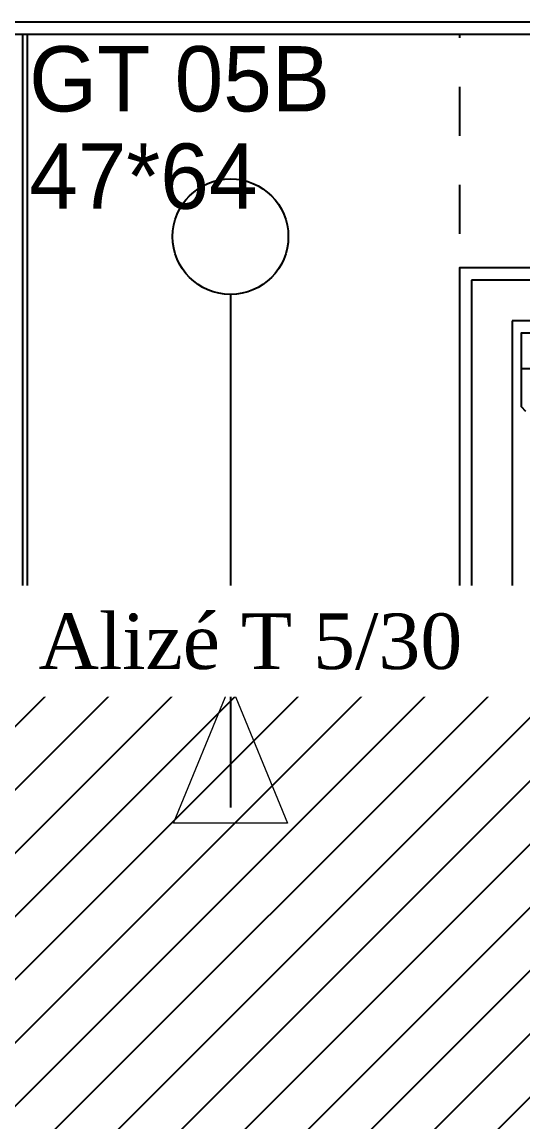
# Model space of a CAD drawing. Header units: centimetres. Extents: x -58072 to 12532, y -30603 to 6224.
# Drawn here: x 8899 to 8953.2, y 3134.8 to 3253.7 of the extents above; entities that cross this region are included whole.
import ezdxf

# ---------------------------------------------------------------- set-up
doc = ezdxf.new("R2010")
doc.units = ezdxf.units.CM
for name, pattern in [('ISO-03', [1.5, 0.6, -0.9]), ('Style de ligne -1', [0.41664, 0.20828, -0.20836]), ('VW-01', [0.41656, 0.20828, -0.20828])]:
    doc.linetypes.add(name, pattern=pattern)
for name, color, linetype in [('B Aménagement intérieur', 252, 'Continuous'), ('B Faux plafonds', 252, 'Continuous'), ('B Faux plafonds_Hatch', 9, 'Continuous'), ('B Général', 252, 'Continuous'), ('C ANNOTATIONS-prestations', 252, 'Continuous'), ('C ANNOTATIONS-textes-numérotation gaine', 252, 'ISO-03'), ('D SURFACES-shab', 252, 'Continuous'), ('F REMPLISSAGE-vert clair', 252, 'Continuous'), ('F REMPLISSAGE-vert foncé', 252, 'Continuous'), ('MTI900_Alu', 252, 'Continuous'), ('prlm-CHAUFF', 4, 'Continuous'), ('prlm-GT', 242, 'Continuous'), ('prlm-VMC', 93, 'Continuous')]:
    doc.layers.add(name, color=color, linetype=linetype)
doc.layers.get('prlm-CHAUFF').off()
doc.styles.add('Eurostile', font='Eurosti.TTF')
doc.styles.add('prlm-vmc', font='pala.ttf', dxfattribs={"height": 14})

# ---------------------------------------------------------------- blocks, each defined once
blk = doc.blocks.new('B 60.Gaine 150_70')
at = {"layer": 'C ANNOTATIONS-prestations'}
blk.add_line((75, -35), (-75, -35), dxfattribs=at)
blk = doc.blocks.new('B 60.Groupe-42-1')
at = {"layer": 'B Général', "linetype": 'VW-01', "ltscale": 25.4, "flags": 128}
blk.add_lwpolyline([(8899.11, 3252.39), (8946.3, 3252.39), (8946.3, 3188.09), (8899.11, 3188.09)], close=True, dxfattribs=at)
at = {"layer": 'C ANNOTATIONS-textes-numérotation gaine', "insert": (8899.8, 3251.08), "char_height": 7.056, "width": 46.5, "attachment_point": 1, "line_spacing_factor": 0.894578, "style": 'Eurostile'}
blk.add_mtext('GT 05B\\P47*64', dxfattribs=at)
blk = doc.blocks.new('B 70.MTI900_Alu_390')
at = {"layer": 'MTI900_Alu', "color": 1, "linetype": 'Continuous'}
for p, q in [((-4.475, 0), (-4.472, 0)), ((-4.475, -0.003), (-4.475, 0)), ((-4.472, 0), (-4.278, 0)), ((-4.475, -0.387), (-4.475, -0.003)), ((-4.475, -0.8), (-4.475, -0.387)), ((-4.308, -0.39), (-4.472, -0.39)), ((-4.425, -0.85), (-4.475, -0.8)), ((-4.475, -3.355), (-4.475, -3.335)), ((-4.475, -3.335), (-4.455, -3.335)), ((-4.475, -3.69), (-4.475, -3.355)), ((-4.455, -3.355), (-4.475, -3.355))]:
    blk.add_line(p, q, dxfattribs=at)
for centre, radius, start, end in [((-4.472, -0.003), 0.003, 90, 180), ((-4.472, -0.387), 0.003, 180, 270), ((-4.45, -3.69), 0.025, 180, 270)]:
    blk.add_arc(centre, radius, start, end, dxfattribs=at)
blk = doc.blocks.new('xi.be')
at = {"layer": 'prlm-VMC', "color": 0, "linetype": 'ByBlock', "lineweight": 5, "flags": 128}
blk.add_lwpolyline([(-6.17, -15), (6.17, -15), (0, 0)], close=True, dxfattribs=at)
at = {"layer": 'prlm-VMC', "color": 0, "linetype": 'ByBlock', "lineweight": 5}
blk.add_solid([(0, -1), (5.17, -14), (-5.17, -14), (0, -1)], dxfattribs=at)
blk = doc.blocks.new('B 60.WC-plan-PMR')
at = {"layer": 'B Général', "linetype": 'Style de ligne -1', "ltscale": 25.4, "flags": 128}
blk.add_lwpolyline([(-114.5, 112.5), (15.5, 112.5), (15.5, 32.5), (-114.5, 32.5)], close=True, dxfattribs=at)

msp = doc.modelspace()

# ---------------------------------------------------------------- hatches: boundary and pattern name
at = {"layer": 'B Faux plafonds_Hatch', "linetype": 'Continuous'}
h = msp.add_hatch(dxfattribs=at)
h.set_pattern_fill('F_P__SOFFITE', color=256, style=0, pattern_type=2)
h.set_pattern_definition([(45, (0, 0.2205), (-3.5277778, 3.3072917), [])])
h.paths.add_polyline_path([(8892.629, 3252.389), (8892.629, 3182.389), (9042.484, 3182.389), (9042.484, 2909.491), (8922.484, 2909.491), (8922.484, 2913.491), (8887.484, 2913.491), (8887.484, 2844.491), (8772.643, 2844.491), (8772.643, 3252.389)])

# ---------------------------------------------------------------- linework, layer by layer
at = {"layer": 'B Aménagement intérieur', "linetype": 'Continuous'}
for p, q in [((8899.107, 3188.089), (8899.107, 3252.389)), ((9042.796, 3227.104), (8946.296, 3227.105)), ((8946.296, 3227.105), (8946.296, 3188.085)), ((8946.296, 3188.085), (8899.107, 3188.089)), ((8953.296, 3181.085), (8892.107, 3181.089))]:
    msp.add_line(p, q, dxfattribs=at)
at = {"layer": 'B Faux plafonds', "linetype": 'VW-01', "ltscale": 25.4, "flags": 128}
msp.add_lwpolyline([(8892.629, 3252.389), (8892.629, 3182.389), (9042.484, 3182.389), (9042.484, 2909.491), (8922.484, 2909.491), (8922.484, 2913.491), (8887.484, 2913.491), (8887.484, 2844.491), (8772.643, 2844.491), (8772.643, 3252.389)], close=True, dxfattribs=at)
at = {"layer": 'B Général', "linetype": 'Continuous'}
msp.add_line((8899.629, 3252.389), (9042.924, 3252.389), dxfattribs=at)
at = {"layer": 'D SURFACES-shab', "lineweight": 18, "flags": 128}
msp.add_lwpolyline([(8897.629, 3182.389), (9043.319, 3182.389), (9043.319, 3052.389), (8897.629, 3052.389)], close=True, dxfattribs=at)
at = {"layer": 'F REMPLISSAGE-vert clair'}
for p, q in [((8887.629, 3253.689), (9042.924, 3253.689)), ((9042.796, 3225.804), (8947.596, 3225.805)), ((8947.596, 3225.805), (8947.596, 3186.785)), ((9042.796, 3221.404), (8951.996, 3221.405)), ((8951.996, 3221.405), (8951.996, 3182.385)), ((8947.596, 3186.785), (8897.807, 3186.789)), ((8951.996, 3182.385), (8893.407, 3182.389))]:
    msp.add_line(p, q, dxfattribs=at)
at = {"layer": 'F REMPLISSAGE-vert foncé'}
for p, q in [((8887.629, 3253.689), (9042.924, 3253.689)), ((9042.796, 3225.804), (8947.596, 3225.805)), ((8947.596, 3225.805), (8947.596, 3186.785)), ((9042.796, 3221.404), (8951.996, 3221.405)), ((8951.996, 3221.405), (8951.996, 3182.385)), ((8947.596, 3186.785), (8897.807, 3186.789)), ((8951.996, 3182.385), (8893.407, 3182.389))]:
    msp.add_line(p, q, dxfattribs=at)
at = {"layer": 'F REMPLISSAGE-vert foncé', "linetype": 'Continuous'}
for p, q in [((8887.629, 3252.389), (9042.924, 3252.389)), ((8899.107, 3188.089), (8899.107, 3252.389)), ((9042.796, 3227.104), (8946.296, 3227.105)), ((8946.296, 3227.105), (8946.296, 3188.085)), ((8946.296, 3188.085), (8899.107, 3188.089)), ((8953.296, 3181.085), (8892.107, 3181.089))]:
    msp.add_line(p, q, dxfattribs=at)
at = {"layer": 'prlm-GT'}
msp.add_lwpolyline([(8899.629, 3252.389), (9042.796, 3252.368), (9042.796, 3227.083), (8946.296, 3227.104), (8946.296, 3189.389), (8899.629, 3189.389)], close=True, dxfattribs=at)
at = {"layer": 'prlm-VMC'}
msp.add_lwpolyline([(8921.553, 3224.24), (8921.553, 3168.783)], dxfattribs=at)
msp.add_circle((8921.553, 3230.49), 6.25, dxfattribs=at)

# ---------------------------------------------------------------- block references
at = {"layer": 'B Aménagement intérieur', "rotation": 180}
msp.add_blockref('B 60.Gaine 150_70', (8972.796, 3217.389), dxfattribs=at)
at = {"layer": 'B Général', "rotation": 90}
msp.add_blockref('B 60.WC-plan-PMR', (9010.129, 3166.889), dxfattribs=at)
at = {"layer": 'C ANNOTATIONS-textes-numérotation gaine'}
msp.add_blockref('B 60.Groupe-42-1', (0, 0), dxfattribs=at)
at = {"layer": 'prlm-CHAUFF', "xscale": 9.999999999999975, "yscale": 9.999999999999975, "zscale": 9.999999999999975, "rotation": 359.9998846602292}
msp.add_blockref('B 70.MTI900_Alu_390', (8997.734, 3220.104), dxfattribs=at)
at = {"layer": 'prlm-VMC', "xscale": -1, "rotation": 359.999884660241}
msp.add_blockref('xi.be', (8921.553, 3182.091), dxfattribs=at)

# ---------------------------------------------------------------- next in the draw order: texts
at = {"layer": 'prlm-VMC', "ltscale": 25, "insert": (8923.699, 3186.718), "char_height": 6, "width": 58.61474, "attachment_point": 5, "line_spacing_factor": 0.8, "style": 'prlm-vmc', "bg_fill": 2}
msp.add_mtext('Alizé T 5/30', dxfattribs=at)

doc.saveas('drawing.dxf')
